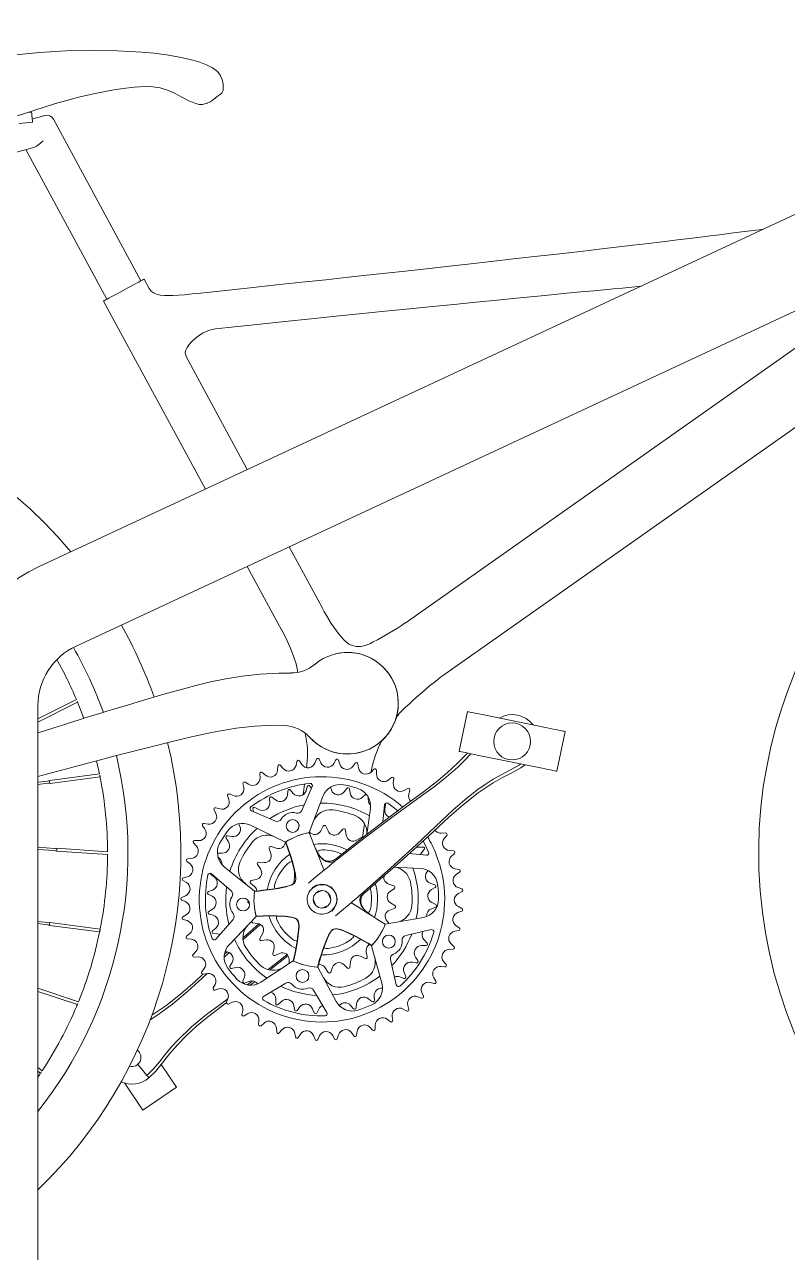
# Model space of a CAD drawing. Header units: inches. Extents: x -8 to 544, y 1 to 138.
# Drawn here: x 374.65 to 395.29, y 95.81 to 129.05 of the extents above; entities that cross this region are included whole.
import ezdxf

# ---------------------------------------------------------------- set-up
doc = ezdxf.new("R2010")
doc.units = ezdxf.units.IN
doc.layers.add('ZANO_R', color=7, linetype='Continuous', lineweight=0)

msp = doc.modelspace()

# ---------------------------------------------------------------- linework, layer by layer
at = {"layer": 'ZANO_R'}
for p, q in [((406.51073, 129.04988), (375.02948, 114.36994)), ((374.8408, 126.67936), (374.73672, 126.66951)), ((376.03231, 112.21936), (407.51356, 126.89931)), ((379.52684, 126.8998), (379.5602, 126.91047)), ((379.57143, 126.91396), (379.58737, 126.91891)), ((379.5913, 126.92565), (379.5844, 126.92346)), ((374.50573, 126.37152), (374.86672, 126.40572)), ((374.85848, 126.49269), (374.88121, 126.49896)), ((377.79928, 122.11311), (375.43157, 126.48996)), ((374.89798, 125.72597), (373.85539, 125.43857)), ((374.6836, 125.66687), (376.87618, 121.61375)), ((378.0251, 121.90573), (377.88719, 122.16067)), ((397.79559, 121.90968), (384.94901, 112.85105)), ((376.78827, 121.5662), (379.5427, 116.47448)), ((385.9562, 111.42095), (398.71561, 120.41811)), ((380.67706, 117.00344), (379.03033, 120.04752)), ((382.69812, 113.2674), (381.8081, 114.91265)), ((380.67373, 114.38369), (381.60085, 112.66986)), ((376.0525, 110.7825), (375.01328, 110.26102)), ((375.01328, 110.17155), (376.08478, 110.70923)), ((375.01328, 94.0045), (375.01328, 110.6198)), ((386.40941, 109.37842), (386.62963, 110.45562)), ((388.78404, 110.01517), (387.11927, 110.35552)), ((389.27367, 109.91507), (389.05345, 108.83787)), ((382.01895, 109.10498), (381.99455, 108.99801)), ((382.15036, 109.02472), (382.09173, 109.11745)), ((382.28851, 109.0123), (382.27855, 108.93584)), ((382.54519, 109.16292), (382.50614, 109.06039)), ((382.66414, 109.06515), (382.61899, 109.16514)), ((383.07436, 109.14706), (383.02143, 109.05097)), ((383.17855, 109.03369), (383.14776, 109.13899)), ((383.59619, 109.05771), (383.53039, 108.96992)), ((383.68358, 108.93094), (383.66774, 109.0395)), ((386.89905, 109.27831), (388.56381, 108.93797)), ((376.67808, 108.76722), (375.33077, 108.59142)), ((375.34111, 108.51213), (376.6952, 108.68881)), ((381.01603, 108.77361), (381.02205, 108.66406)), ((381.16446, 108.73268), (381.08254, 108.80566)), ((381.5059, 108.97436), (381.49663, 108.86504)), ((381.6472, 108.91317), (381.57623, 108.99684)), ((384.10049, 108.8966), (384.02312, 108.81882)), ((384.1694, 108.75891), (384.16882, 108.86862)), ((375.27087, 108.57353), (375.01328, 108.53992)), ((375.01328, 108.47944), (375.27863, 108.51406)), ((380.55885, 108.50664), (380.58007, 108.399)), ((380.71154, 108.48676), (380.62026, 108.54763)), ((382.15334, 107.77742), (382.4321, 108.4255)), ((382.22045, 108.48959), (382.18317, 108.20327)), ((382.29935, 108.4251), (382.26506, 108.31242)), ((382.40873, 108.37117), (382.37209, 108.43368)), ((382.94982, 108.33305), (382.92325, 108.40458)), ((383.36779, 108.37672), (383.29703, 108.28256)), ((383.46029, 108.24404), (383.43908, 108.3599)), ((384.57747, 108.66688), (384.49002, 108.60063)), ((384.62654, 108.52093), (384.64123, 108.62966)), ((385.01783, 108.37301), (384.92202, 108.31957)), ((380.14329, 108.17864), (380.17928, 108.075)), ((380.29725, 108.18021), (380.19839, 108.22778)), ((381.27879, 108.10513), (381.28511, 107.98752)), ((381.43494, 108.06296), (381.34422, 108.13807)), ((381.77507, 108.30976), (381.76087, 108.19283)), ((381.92152, 108.24111), (381.84522, 108.33084)), ((382.71987, 108.15743), (382.34799, 107.17709)), ((383.87949, 108.21447), (383.79346, 108.13403)), ((383.94755, 108.06775), (383.94705, 108.14364)), ((385.04612, 108.22166), (385.0758, 108.32728)), ((379.77742, 107.79599), (379.82748, 107.69837)), ((379.92966, 107.81897), (379.82514, 107.85233)), ((380.78765, 107.77023), (381.43573, 107.49147)), ((380.82559, 107.81743), (380.84198, 107.74686)), ((380.98668, 107.80301), (380.8843, 107.86123)), ((383.91169, 107.12973), (384.00727, 107.8299)), ((384.38817, 107.92785), (384.34556, 107.46632)), ((384.39679, 107.80952), (384.41648, 107.92564)), ((379.46836, 107.36615), (379.53152, 107.27645)), ((379.61592, 107.4101), (379.50778, 107.42858)), ((380.44548, 107.41725), (380.47539, 107.34705)), ((381.7073, 106.92179), (380.7631, 107.37771)), ((382.07699, 107.38779), (382.06368, 107.28564)), ((382.73116, 107.353), (382.66453, 107.22939)), ((382.86047, 107.2224), (382.80281, 107.35044)), ((383.79646, 107.04628), (383.84555, 107.42331)), ((380.10175, 107.03006), (380.16603, 106.93136)), ((380.25806, 107.07161), (380.14193, 107.0913)), ((383.26456, 107.27012), (383.16705, 107.16907)), ((383.35384, 107.10948), (383.33286, 107.24833)), ((383.75581, 107.04641), (383.63465, 106.97542)), ((386.03808, 107.16927), (385.92881, 107.15942)), ((386.00236, 107.0195), (386.07243, 107.10391)), ((375.4611, 106.75112), (375.01328, 106.78188)), ((375.01328, 106.72177), (375.45699, 106.69129)), ((376.89616, 106.66254), (375.52396, 106.75682)), ((379.22213, 106.89748), (379.29716, 106.81744)), ((379.36214, 106.96154), (379.25248, 106.96479)), ((381.27175, 106.7493), (381.31661, 106.61623)), ((381.45545, 106.75466), (381.32252, 106.79992)), ((385.43032, 106.78878), (385.31271, 106.78246)), ((385.38814, 106.63264), (385.46326, 106.72336)), ((386.2558, 106.6867), (386.14623, 106.69215)), ((375.51848, 106.67704), (376.89616, 106.58239)), ((379.04352, 106.39911), (379.12896, 106.33028)), ((379.17326, 106.48203), (379.06421, 106.46998)), ((379.88172, 106.5237), (379.93355, 106.46827)), ((379.99983, 106.62236), (379.88205, 106.62159)), ((381.12822, 106.36856), (380.988, 106.37627)), ((385.05781, 106.609), (385.51953, 106.56638)), ((386.19958, 106.54335), (386.28073, 106.6172)), ((379.69086, 106.0426), (379.78502, 105.97184)), ((380.24012, 105.59829), (379.7099, 106.06368)), ((380.05377, 106.25453), (380.87122, 105.5979)), ((380.95277, 106.31383), (381.03187, 106.1978)), ((385.35351, 106.20985), (384.64763, 106.24405)), ((385.5663, 106.14606), (385.56962, 106.14888)), ((386.40425, 106.17852), (386.2965, 106.19917)), ((386.32862, 106.0444), (386.41925, 106.10623)), ((378.93601, 105.88072), (379.0302, 105.82446)), ((379.05295, 105.98089), (378.94664, 105.95379)), ((380.76311, 105.80846), (380.87058, 105.71807)), ((380.91728, 105.90849), (380.78019, 105.87809)), ((384.64381, 105.74035), (384.50923, 105.78044)), ((385.75029, 105.76823), (385.6376, 105.80252)), ((385.65725, 105.63593), (385.75887, 105.69549)), ((386.48052, 105.65463), (386.37669, 105.69008)), ((379.00355, 105.46789), (378.90205, 105.42625)), ((379.61993, 105.51049), (379.72495, 105.45716)), ((379.73453, 105.62463), (379.62412, 105.58362)), ((382.52667, 105.20521), (382.45902, 105.37497)), ((382.5304, 105.54091), (382.70016, 105.60855)), ((382.8661, 105.53718), (382.93374, 105.36742)), ((384.54226, 105.58718), (384.65589, 105.66968)), ((386.38697, 105.53233), (386.48532, 105.58095)), ((378.90169, 105.35242), (379.00279, 105.30982)), ((379.73552, 105.10646), (379.6339, 105.0469)), ((380.71683, 105.27065), (380.73407, 105.26283)), ((382.86237, 105.20148), (382.69261, 105.13384)), ((384.53208, 105.08116), (384.66375, 105.12995)), ((384.67119, 105.20125), (384.55242, 105.27617)), ((385.65824, 105.11776), (385.76865, 105.15877)), ((385.77284, 105.23189), (385.66782, 105.28523)), ((386.37348, 105.01714), (386.47764, 105.05159)), ((386.48314, 105.12522), (386.38526, 105.17477)), ((375.27697, 104.74209), (375.01328, 104.77604)), ((375.01328, 104.71557), (375.26931, 104.68261)), ((376.69737, 104.56928), (375.33958, 104.74411)), ((379.02603, 104.95301), (378.93131, 104.89765)), ((378.94124, 104.82448), (379.04728, 104.79636)), ((379.64248, 104.97416), (379.75516, 104.93987)), ((379.82493, 104.29722), (380.29032, 104.82745)), ((380.91604, 104.90968), (380.19066, 104.15258)), ((380.81736, 104.7403), (380.95615, 104.71891)), ((383.90078, 105.01842), (384.03508, 104.93361)), ((384.40799, 104.6981), (385.43984, 104.88425)), ((384.51377, 104.71719), (384.45795, 104.77894)), ((375.32937, 104.6648), (376.68172, 104.49068)), ((379.11995, 104.44626), (379.03386, 104.37826)), ((379.82647, 104.59633), (379.73674, 104.52003)), ((379.75782, 104.44989), (379.87475, 104.43569)), ((381.08938, 104.4377), (381.01803, 104.31675)), ((385.6507, 104.55226), (384.96254, 104.39685)), ((386.28842, 104.50883), (386.39636, 104.52845)), ((386.41205, 104.6006), (386.32202, 104.66329)), ((379.05387, 104.30719), (379.1628, 104.2941)), ((381.05726, 104.25674), (381.19667, 104.27359)), ((381.40082, 104.03875), (381.36475, 103.90304)), ((384.31509, 103.10327), (384.03972, 104.11498)), ((385.39294, 104.12003), (385.51072, 104.1208)), ((385.53966, 104.18809), (385.45922, 104.27412)), ((386.26865, 104.09098), (386.18822, 104.16559)), ((379.28348, 103.95752), (379.20769, 103.8782)), ((379.2374, 103.8106), (379.34709, 103.8128)), ((380.07571, 103.95969), (380.08006, 103.95993)), ((381.03967, 103.13089), (381.91677, 103.70541)), ((381.41872, 103.85584), (381.54841, 103.90967)), ((381.80836, 103.73862), (381.80974, 103.63531)), ((383.73737, 103.83164), (383.86291, 103.76871)), ((383.9201, 103.81194), (383.89378, 103.94988)), ((384.55006, 103.74372), (384.70547, 103.05555)), ((385.29102, 103.71233), (385.22674, 103.81103)), ((386.13344, 104.01731), (386.24306, 104.02172)), ((379.51344, 103.49629), (379.44943, 103.40719)), ((379.48825, 103.34439), (379.59657, 103.36184)), ((380.26456, 103.66149), (380.20634, 103.55911)), ((380.25014, 103.5004), (380.36487, 103.52705)), ((382.58515, 103.53537), (383.08104, 102.61154)), ((382.7859, 103.51489), (382.86046, 103.39589)), ((382.93178, 103.40312), (382.98096, 103.53465)), ((383.2834, 103.60787), (383.3873, 103.51341)), ((383.45404, 103.53961), (383.46591, 103.67953)), ((384.96354, 103.28698), (384.91738, 103.39534)), ((385.13471, 103.67078), (385.25083, 103.65109)), ((385.91157, 103.55214), (386.02074, 103.54125)), ((386.05571, 103.60627), (385.98645, 103.69135)), ((379.80536, 103.07156), (379.75436, 102.97442)), ((380.59839, 103.26519), (380.55884, 103.15425)), ((380.61217, 103.10404), (380.72053, 103.1502)), ((381.72138, 103.10533), (381.11492, 102.74486)), ((384.80239, 103.27321), (384.91333, 103.23365)), ((385.62711, 103.12237), (385.7337, 103.0964)), ((385.77739, 103.15592), (385.72064, 103.24981)), ((376.11088, 102.59967), (375.01328, 102.96379)), ((375.01328, 102.87954), (376.0819, 102.52504)), ((379.80155, 102.91763), (379.90638, 102.94998)), ((382.83047, 102.30841), (382.47001, 102.91487)), ((384.11397, 102.63726), (384.10765, 102.75487)), ((385.28562, 102.73638), (385.38756, 102.69582)), ((385.4391, 102.74869), (385.39597, 102.84957)), ((380.15354, 102.69159), (380.11656, 102.58829)), ((380.17119, 102.53863), (380.27051, 102.58525)), ((381.44522, 102.67464), (381.44599, 102.55686)), ((381.51328, 102.52792), (381.59931, 102.60836)), ((381.93248, 102.49834), (381.95369, 102.38249)), ((382.02498, 102.36567), (382.09574, 102.45983)), ((382.44295, 102.40934), (382.48396, 102.29893)), ((382.55708, 102.29474), (382.61042, 102.39976)), ((383.47124, 102.50128), (383.54755, 102.41155)), ((383.61769, 102.43263), (383.63189, 102.54956)), ((383.95783, 102.67943), (384.04855, 102.60432)), ((384.89372, 102.40167), (384.98902, 102.34732)), ((385.04742, 102.3925), (385.01875, 102.4984)), ((380.55121, 102.36377), (380.52897, 102.25634)), ((380.58998, 102.21476), (380.68184, 102.27475)), ((380.99064, 102.09449), (380.98357, 101.985)), ((384.45906, 102.12476), (384.54587, 102.05767)), ((384.60999, 102.09428), (384.59633, 102.20314)), ((381.04978, 101.95232), (381.13239, 102.02451)), ((381.46327, 101.88898), (381.47151, 101.77958)), ((381.54162, 101.75643), (381.61338, 101.83942)), ((381.9599, 101.75126), (381.98328, 101.64406)), ((382.05593, 101.63089), (382.11545, 101.72306)), ((383.11171, 101.59925), (383.14351, 101.70426)), ((383.49594, 101.76466), (383.56089, 101.67625)), ((383.63262, 101.69377), (383.6495, 101.80217)), ((383.99009, 101.91104), (384.06672, 101.83252)), ((384.13531, 101.85985), (384.13694, 101.96955)), ((382.47087, 101.68399), (382.50894, 101.58109)), ((382.58271, 101.57816), (382.62882, 101.67771)), ((382.98623, 101.68848), (383.03824, 101.59189)), ((375.12822, 100.7323), (375.01328, 100.82071)), ((375.01328, 100.71983), (375.08489, 100.66474)), ((378.34602, 100.90047), (378.76158, 100.28444)), ((375.06645, 100.63974), (375.01328, 100.56171)), ((377.85009, 99.66958), (377.35523, 100.40316)), ((378.76158, 100.28444), (377.85009, 99.66958))]:
    msp.add_line(p, q, dxfattribs=at)
at = {"layer": 'ZANO_R', "flags": 128}
for points in [[(373.12481, 128.11217), (373.76467, 128.15938), (374.41068, 128.2273), (375.05808, 128.29143), (375.76534, 128.33675), (376.46476, 128.35365), (377.15226, 128.34274), (377.8238, 128.30458), (378.15515, 128.27361), (378.49104, 128.22946), (378.8386, 128.16721), (379.20483, 128.0819), (379.39246, 128.02765), (379.57219, 127.96126), (379.73394, 127.87881), (379.86761, 127.77644), (379.94673, 127.6789), (379.99722, 127.56466), (380.02028, 127.43489), (380.02455, 127.29451)], [(379.52651, 126.90171), (379.46376, 126.88688), (379.37789, 126.88973), (379.28673, 126.91093), (379.19321, 126.94526), (379.09839, 126.98817), (378.90487, 127.08686), (378.70908, 127.18845), (378.51571, 127.27615), (378.32196, 127.33653), (378.11759, 127.36668), (377.90441, 127.37345), (377.61404, 127.35652), (377.3165, 127.32103), (377.01627, 127.27467), (376.56468, 127.18832), (376.11275, 127.08373), (375.66363, 126.96271), (375.51684, 126.9193)], [(379.58848, 126.91929), (379.67031, 126.95534), (379.73048, 126.9945), (379.775, 127.02909), (379.81074, 127.05785), (379.86346, 127.10001), (379.89864, 127.12716), (379.92805, 127.14914), (379.95217, 127.16685), (379.96357, 127.17552), (379.98446, 127.19492), (380.01002, 127.23272), (380.02005, 127.26059), (380.02453, 127.2945)], [(379.98329, 127.19431), (379.97721, 127.18735), (379.97206, 127.1834)], [(375.55438, 126.93152), (375.23244, 126.82809), (374.87523, 126.71251), (374.51751, 126.60144), (374.17184, 126.50377), (373.91488, 126.44045), (373.66939, 126.38473), (373.42948, 126.33153), (373.18879, 126.28169), (373.07302, 126.26062)], [(374.8408, 126.67936), (374.8415, 126.67195), (374.84353, 126.65051), (374.84667, 126.61738), (374.85058, 126.57613), (374.85483, 126.53124), (374.85897, 126.48758), (374.86254, 126.44987), (374.86516, 126.42221), (374.86655, 126.40759), (374.86672, 126.40572)], [(379.52684, 126.8998), (379.5602, 126.91047), (379.58597, 126.91848)], [(374.88121, 126.49896), (374.94027, 126.51524), (374.99732, 126.53096), (375.05041, 126.5456), (375.09774, 126.55865), (375.1377, 126.56966), (375.16892, 126.57827), (375.19035, 126.58418), (375.20124, 126.58718), (375.20262, 126.58756)], [(375.15398, 125.90022), (375.15327, 125.89962), (375.0953, 125.85031), (375.03658, 125.80332), (374.97734, 125.76248), (374.89798, 125.72597)], [(394.63525, 123.51226), (394.52311, 123.49776), (394.1252, 123.44692), (393.76443, 123.40132), (393.44607, 123.36145), (393.20173, 123.33107), (392.99524, 123.30555), (392.78528, 123.27972), (392.55746, 123.25184), (392.31075, 123.22182), (392.04402, 123.18954), (391.75601, 123.15489), (391.44534, 123.11773), (391.10421, 123.07719), (390.7363, 123.03375), (390.33973, 122.98723), (389.91244, 122.93745), (389.45218, 122.88418), (388.96568, 122.82827), (388.44254, 122.76854), (387.88004, 122.70475), (387.27527, 122.63663), (386.72665, 122.57521), (386.14328, 122.51028), (385.52298, 122.44161), (384.86342, 122.369), (384.16215, 122.29221), (383.41655, 122.21101), (382.79783, 122.14394), (382.14863, 122.07385), (381.46748, 122.00061), (380.75282, 121.92406), (380.00307, 121.84407), (379.41736, 121.78181)], [(377.88719, 122.16067), (377.88105, 122.15735), (377.86278, 122.14746), (377.83278, 122.13123), (377.79172, 122.10902), (377.74051, 122.08132), (377.68031, 122.04876), (377.61246, 122.01205), (377.53847, 121.97203), (377.46, 121.92957), (377.37879, 121.88565), (377.29667, 121.84122), (377.21546, 121.79729), (377.13699, 121.75484), (377.063, 121.71481), (376.99515, 121.67811), (376.93495, 121.64554), (376.88374, 121.61784), (376.84268, 121.59563), (376.81268, 121.5794), (376.79441, 121.56951), (376.78827, 121.5662)], [(379.41726, 121.78176), (379.18866, 121.75751), (378.98152, 121.7369), (378.80348, 121.72253), (378.66282, 121.7152), (378.55588, 121.71332), (378.43302, 121.7172), (378.3214, 121.72947), (378.2482, 121.74459), (378.15901, 121.77564), (378.07869, 121.82937), (378.02445, 121.90698)], [(379.99108, 120.83539), (380.1567, 120.85269), (380.94722, 120.93496), (381.69532, 121.01249), (382.40318, 121.08553), (383.07291, 121.15434), (383.7065, 121.21914), (384.40938, 121.29067), (385.06758, 121.35729), (385.68383, 121.41932), (386.26067, 121.47705), (386.87136, 121.53779), (387.43752, 121.59374), (387.96214, 121.64524), (388.44801, 121.69261), (388.89769, 121.73617), (389.31354, 121.77618), (389.69771, 121.8129), (390.05219, 121.84657), (390.32715, 121.87252), (390.58359, 121.89661), (390.82292, 121.91897), (391.0802, 121.94288), (391.31652, 121.96471)], [(379.03068, 120.0466), (379.00019, 120.12629), (378.99918, 120.17001), (379.00823, 120.21594), (379.04921, 120.30786), (379.10501, 120.38934), (379.18033, 120.47467), (379.26197, 120.55039), (379.34618, 120.616), (379.46722, 120.69262), (379.56394, 120.74032), (379.5901, 120.75121), (379.63002, 120.7662), (379.68984, 120.78521), (379.81751, 120.81371), (379.99117, 120.83542)], [(381.59979, 112.67183), (381.72468, 112.43455), (381.83721, 112.1925), (381.92931, 111.95596), (381.99571, 111.74307), (382.03724, 111.56541), (382.0443, 111.52038)], [(384.08464, 112.33972), (383.99126, 112.29223), (383.86589, 112.24544), (383.74832, 112.22031), (383.6245, 112.21759), (383.49284, 112.24929), (383.42571, 112.28308), (383.35854, 112.33097), (383.29141, 112.39308), (383.23931, 112.45076)], [(381.85696, 111.49638), (381.53301, 111.49657), (381.02023, 111.47071), (380.53814, 111.41696), (380.09365, 111.343), (379.67669, 111.25566), (379.28617, 111.16106), (378.92115, 111.06409), (378.48384, 110.94073), (378.0866, 110.82531), (377.72797, 110.71942), (377.40674, 110.62332), (377.12203, 110.53723), (376.8732, 110.46135), (376.65982, 110.39583), (376.46257, 110.33494), (376.28953, 110.28128), (376.10139, 110.2227), (375.897, 110.15882), (375.6763, 110.08957), (375.4393, 110.01491), (375.18598, 109.93479), (375.01328, 109.87988)], [(384.71206, 110.30509), (384.71206, 110.30491), (384.71518, 110.3079), (384.72139, 110.31665), (384.73018, 110.32882), (384.75472, 110.36), (384.78855, 110.39925), (384.8313, 110.4454), (384.88576, 110.50096), (384.95587, 110.56932), (385.05085, 110.65852), (385.17257, 110.76918), (385.31869, 110.8984), (385.48076, 111.0382), (385.6095, 111.14684), (385.72888, 111.24542), (385.82908, 111.32581), (385.90419, 111.38344), (385.959, 111.42292)], [(376.10069, 110.66653), (376.19259, 110.43401), (376.25359, 110.27024)], [(386.62963, 110.45562), (386.63707, 110.4541), (386.65916, 110.44958), (386.69523, 110.44221), (386.74419, 110.4322), (386.80454, 110.41986), (386.87445, 110.40557), (386.9518, 110.38975), (387.03425, 110.3729), (387.11927, 110.35552)], [(375.01328, 108.69308), (375.55186, 108.8404), (375.89278, 108.93256), (376.26472, 109.03247), (376.669, 109.14028), (377.10549, 109.25544), (377.57392, 109.37719), (378.07393, 109.5045), (378.60505, 109.63612), (379.1666, 109.76975), (379.75748, 109.89671), (380.37608, 110.00271), (380.88032, 110.05951), (381.39941, 110.08204), (381.65888, 110.0756)], [(388.78404, 110.01517), (388.86906, 109.99779), (388.9515, 109.98093), (389.02885, 109.96512), (389.09877, 109.95083), (389.15912, 109.93849), (389.20807, 109.92848), (389.24414, 109.9211), (389.26623, 109.91659), (389.27367, 109.91507)], [(384.02961, 108.82535), (384.04665, 108.92729), (384.09162, 109.10255), (384.1469, 109.27578), (384.19799, 109.41369), (384.23735, 109.50706), (384.2551, 109.54525), (384.27005, 109.57541), (384.28539, 109.60464), (384.29969, 109.63088), (384.31046, 109.65105), (384.3143, 109.66133), (384.31334, 109.66088)], [(386.89905, 109.27831), (386.81402, 109.2957), (386.73158, 109.31255), (386.65423, 109.32837), (386.58431, 109.34266), (386.52396, 109.355), (386.47501, 109.36501), (386.43894, 109.37238), (386.41685, 109.3769), (386.40941, 109.37842)], [(376.59918, 109.12148), (376.62775, 108.99959), (376.67808, 108.76722)], [(386.63288, 109.33273), (386.60833, 109.30415), (386.36521, 109.05513), (386.09227, 108.80589), (385.79068, 108.55536), (385.40495, 108.25791), (384.98709, 107.94844), (384.54352, 107.61847), (384.07966, 107.26193), (383.59662, 106.88176), (383.09686, 106.48447)], [(386.72334, 109.31424), (386.55863, 109.13815), (386.36822, 108.95326), (386.05412, 108.67843), (385.7273, 108.41913), (385.3924, 108.17027), (384.6224, 107.61548), (383.86512, 107.04372), (383.11936, 106.45739)], [(388.07913, 109.03706), (388.03076, 109.00296), (387.79811, 108.87416), (387.56139, 108.75222), (387.33029, 108.62127), (387.1067, 108.47861), (386.89007, 108.32526), (386.5624, 108.06678), (386.24765, 107.79295), (385.94169, 107.50926), (385.25532, 106.85383), (384.55459, 106.21401), (383.84165, 105.58818)], [(383.86416, 105.56111), (384.34306, 105.97695), (384.81379, 106.38976), (385.26903, 106.79876), (385.70512, 107.20349), (386.12846, 107.59537), (386.52106, 107.93917), (386.91951, 108.25291), (387.32998, 108.52848), (387.57882, 108.67024), (387.83117, 108.7989), (388.07679, 108.93194), (388.19369, 109.01364)], [(376.68658, 108.73112), (376.68934, 108.71897), (376.69269, 108.7026), (376.69559, 108.68664), (376.6978, 108.67289), (376.69925, 108.66291), (376.69992, 108.65787), (376.69989, 108.65808)], [(389.05345, 108.83787), (389.04601, 108.83939), (389.02392, 108.8439), (388.98785, 108.85128), (388.9389, 108.86129), (388.87854, 108.87362), (388.80863, 108.88792), (388.73128, 108.90373), (388.64884, 108.92059), (388.56381, 108.93797)], [(383.89188, 108.22236), (383.88896, 108.22105), (383.87949, 108.21447)], [(384.74483, 107.7701), (384.65676, 107.84259), (384.48183, 107.97178)], [(382.34799, 107.17709), (382.41157, 107.01752), (382.47516, 106.85795), (382.51125, 106.76738)], [(375.4568, 106.68985), (375.49197, 106.68573), (375.51787, 106.67593)], [(375.52384, 106.75689), (375.47835, 106.75068), (375.46128, 106.7526)], [(375.52396, 106.75682), (375.52462, 106.75372), (375.52475, 106.74502), (375.52435, 106.73205), (375.52347, 106.71677), (375.52225, 106.70152), (375.52088, 106.68862), (375.51955, 106.68002), (375.51848, 106.67704), (375.51843, 106.67706)], [(381.71589, 106.92724), (381.71589, 106.92724), (381.78362, 106.74895), (381.84457, 106.5707), (381.89636, 106.3985), (381.95488, 106.16918), (381.98207, 106.04933), (381.99192, 105.92308), (381.98132, 105.86472), (381.97212, 105.84296), (381.94124, 105.80265), (381.88726, 105.76585), (381.80415, 105.73337), (381.71995, 105.71194), (381.51737, 105.66885), (381.31301, 105.63406), (381.09866, 105.60715), (380.98559, 105.59656), (380.86999, 105.5878)], [(380.87122, 105.5979), (380.87122, 105.5979), (380.98596, 105.60626), (381.10053, 105.61667), (381.26194, 105.6356), (381.41627, 105.65886), (381.72236, 105.72006), (381.80424, 105.74113), (381.88663, 105.77283), (381.93804, 105.80786), (381.96673, 105.84529), (381.9753, 105.86556), (381.98535, 105.92098), (381.98359, 105.98323), (381.97457, 106.04346), (381.94858, 106.1632), (381.88978, 106.39187), (381.83781, 106.56328), (381.7756, 106.74345), (381.7073, 106.92179), (381.7073, 106.92179)], [(381.72727, 106.93435), (381.71879, 106.92906), (381.71673, 106.92776)], [(382.51125, 106.76738), (382.57257, 106.61354), (382.62595, 106.47952), (382.68371, 106.33457), (382.74374, 106.18392)], [(383.11936, 106.45739), (383.04429, 106.40778), (382.96549, 106.38059), (382.88469, 106.37724), (382.80362, 106.39912), (382.724, 106.44766), (382.64758, 106.52428), (382.57609, 106.63038), (382.51125, 106.76737)], [(385.31271, 106.78246), (385.25952, 106.78674), (385.25902, 106.78685)], [(385.57987, 106.65042), (385.48488, 106.84603), (385.42955, 106.94622)], [(376.89571, 106.66988), (376.8957, 106.67002), (376.89603, 106.66477), (376.89615, 106.66254)], [(379.88205, 106.62159), (379.87065, 106.61985), (379.86763, 106.6188)], [(383.09686, 106.48447), (383.04424, 106.44752), (382.995, 106.42394), (382.91204, 106.40548), (382.85391, 106.40781), (382.80888, 106.41851), (382.74979, 106.44524), (382.67766, 106.50025), (382.63777, 106.54332), (382.60035, 106.59438)], [(383.09808, 106.483), (383.09719, 106.48407), (383.10407, 106.47579), (383.11936, 106.45739)], [(385.35731, 106.58135), (385.35991, 106.58737), (385.38814, 106.63264)], [(382.75156, 106.16431), (382.5423, 105.99042), (382.32906, 105.81322)], [(382.43333, 105.68775), (382.43333, 105.68775), (382.5521, 105.75666), (382.68662, 105.78246), (382.82144, 105.76243), (382.94369, 105.69811), (383.01148, 105.63304), (383.01149, 105.63304)], [(380.86991, 105.5871), (380.86943, 105.58302), (380.86846, 105.57447)], [(383.01149, 105.63304), (383.01149, 105.63304), (383.08027, 105.51558), (383.10717, 105.38337), (383.08846, 105.24632), (383.02541, 105.12392), (382.95944, 105.05464), (382.95944, 105.05464)], [(383.84165, 105.58818), (383.77914, 105.52347), (383.73799, 105.45098), (383.7199, 105.37216), (383.72657, 105.28845), (383.75972, 105.20129), (383.82105, 105.11214), (383.91227, 105.02243), (384.03508, 104.93361)], [(383.88516, 105.0496), (383.86219, 105.0718), (383.8285, 105.11068), (383.78456, 105.17691), (383.76191, 105.22751), (383.74795, 105.28099), (383.7461, 105.35904), (383.75605, 105.40586), (383.77711, 105.45645), (383.81223, 105.50903), (383.86415, 105.56111)], [(383.86293, 105.56258), (383.86382, 105.56151), (383.85694, 105.56979), (383.84165, 105.58818)], [(383.0637, 104.92917), (383.27694, 105.10636), (383.48619, 105.28025)], [(383.50359, 105.26926), (383.63835, 105.18416), (383.76646, 105.10326), (383.90078, 105.01842)], [(375.33911, 104.74511), (375.30527, 104.74052), (375.27709, 104.74343)], [(380.98466, 104.7084), (380.57898, 104.35263), (380.56343, 104.33866)], [(381.02505, 104.6935), (380.84202, 104.5318), (380.567, 104.28401)], [(380.91026, 104.93255), (380.91267, 104.92285), (380.91327, 104.92049)], [(380.91351, 104.91954), (381.104, 104.92885), (381.29236, 104.93174), (381.47214, 104.92778), (381.70832, 104.91257), (381.83071, 104.9014), (381.95382, 104.87175), (382.00604, 104.84364), (382.0239, 104.82816), (382.0527, 104.78634), (382.07101, 104.72362), (382.07622, 104.63455), (382.07058, 104.54784), (382.03519, 104.24077), (382.00991, 104.08541), (381.97826, 103.92459), (381.95339, 103.81378), (381.92599, 103.70113), (381.92599, 103.70113)], [(381.91677, 103.70541), (381.91677, 103.70542), (381.94428, 103.81713), (381.96978, 103.9293), (382.00165, 104.08866), (382.02722, 104.24263), (382.06361, 104.55264), (382.06887, 104.63703), (382.06418, 104.72518), (382.04675, 104.7849), (382.02002, 104.82375), (382.00339, 104.83817), (381.95378, 104.86486), (381.89404, 104.88242), (381.83397, 104.89245), (381.71206, 104.90474), (381.47641, 104.91948), (381.29733, 104.92302), (381.10676, 104.91953), (380.91604, 104.90968), (380.91604, 104.90968)], [(384.03508, 104.93361), (384.17092, 104.84782), (384.31715, 104.75547), (384.40799, 104.6981)], [(375.26916, 104.68124), (375.28927, 104.67898), (375.32885, 104.66444)], [(376.69992, 104.58329), (376.69996, 104.58364), (376.69941, 104.57952), (376.6981, 104.57033), (376.69602, 104.55709), (376.69321, 104.54134), (376.68991, 104.52491), (376.6865, 104.50964), (376.68347, 104.49719), (376.68133, 104.48894), (376.68049, 104.48579), (376.68053, 104.48596)], [(379.87475, 104.43569), (379.92638, 104.42224), (379.9324, 104.41966)], [(382.575, 103.53601), (382.575, 103.53601), (382.625, 103.72005), (382.68046, 103.90009), (382.73979, 104.06985), (382.82723, 104.28976), (382.87568, 104.40271), (382.94192, 104.51064), (382.98479, 104.55162), (383.00503, 104.56381), (383.05371, 104.57828), (383.11901, 104.57632), (383.20533, 104.55375), (383.28605, 104.52159), (383.47527, 104.43738), (383.66105, 104.34541), (383.85028, 104.24119), (383.94798, 104.18329), (384.04665, 104.12243)], [(384.03972, 104.11498), (384.03972, 104.11498), (383.94198, 104.17566), (383.84317, 104.23458), (383.70146, 104.31414), (383.56293, 104.38603), (383.27933, 104.51644), (383.2007, 104.54752), (383.11541, 104.5703), (383.05323, 104.57218), (383.00802, 104.55876), (382.98917, 104.5474), (382.94846, 104.50847), (382.9133, 104.45708), (382.8852, 104.40304), (382.83583, 104.2909), (382.749, 104.07134), (382.69029, 103.90212), (382.63472, 103.7198), (382.58515, 103.53537), (382.58515, 103.53537)], [(384.04713, 104.12295), (384.04992, 104.12597), (384.05572, 104.13231)], [(380.18483, 103.93241), (380.1401, 103.89104), (380.05719, 103.81206)], [(380.13315, 103.95208), (380.12374, 103.94363), (380.0625, 103.8868)], [(381.74956, 103.87198), (381.53172, 103.70185), (381.23794, 103.4768)], [(381.29074, 103.46326), (381.31311, 103.48046), (381.77503, 103.84401)], [(381.92664, 103.70083), (381.93037, 103.69911), (381.93819, 103.69555)], [(382.56161, 103.53695), (382.57158, 103.53624), (382.57402, 103.53608)], [(382.60338, 103.60521), (382.61046, 103.60626), (382.63353, 103.60792)], [(379.58337, 103.35971), (379.45276, 103.2347), (379.0619, 102.87487), (378.65593, 102.53423), (378.22603, 102.22392), (378.04513, 102.11163)], [(379.4777, 103.34456), (379.2643, 103.14702), (378.87171, 102.80322), (378.47326, 102.48948), (378.09495, 102.2355)], [(380.81785, 103.1623), (380.77326, 103.12911), (380.67686, 103.05951)], [(380.75777, 103.05587), (380.84925, 103.12392), (380.88039, 103.14785)], [(376.09285, 102.55256), (376.09242, 102.55139), (376.0867, 102.53666), (376.08029, 102.52116), (376.07392, 102.50665), (376.06837, 102.49467), (376.06444, 102.48651), (376.06274, 102.48305), (376.06289, 102.48335)], [(380.14903, 102.67899), (380.00226, 102.57338), (379.57692, 102.25509), (379.16777, 101.91847), (378.78389, 101.55249), (378.61487, 101.3671), (378.45489, 101.17312), (378.30071, 100.97414), (378.1398, 100.78103), (377.95847, 100.60557)], [(378.01342, 100.53945), (378.20355, 100.72525), (378.3838, 100.94693), (378.57124, 101.19004), (378.78444, 101.43824), (379.02755, 101.68726), (379.30049, 101.9365), (379.60209, 102.18703), (379.98781, 102.48448), (380.11519, 102.57882)], [(377.95847, 100.60557), (377.82009, 100.7721), (377.71093, 100.90346)], [(377.95847, 100.60557), (377.97166, 100.5897), (377.98301, 100.57604), (378.00025, 100.5553), (378.01033, 100.54316), (378.01326, 100.53965)]]:
    msp.add_lwpolyline(points, dxfattribs=at)
at = {"layer": 'ZANO_R'}
for centre, radius in [((387.84154, 109.64674), 0.49976), ((381.90457, 107.3583), 0.17492), ((380.56185, 105.23219), 0.17492), ((382.69638, 105.37119), 0.23739), ((384.50496, 104.22901), 0.17492), ((382.16898, 103.29818), 0.17492)]:
    msp.add_circle(centre, radius, dxfattribs=at)
for centre, radius, start, end in [((375.25574, 126.39484), 0.19991, 28.509289, 105.41172), ((366.20415, 106.62061), 12.67514, 40.060676, 264.472875), ((407.18486, 106.62061), 12.67514, 104.775314, 264.472875), ((376.7782, 110.6198), 4.13782, 115, 180), ((386.48271, 115.18422), 4.2423, 206.878034, 220.134607), ((366.20415, 106.62061), 12.67514, 19.469579, 29.165227), ((379.17427, 121.61003), 10.49123, 297.908701, 303.409847), ((376.7782, 110.6198), 1.76492, 115, 180), ((366.20415, 106.62061), 11.24471, 19.821861, 29.689813), ((383.38761, 110.67989), 1.37435, 222.355462, 129.987969), ((383.38761, 110.67989), 1.37435, 0, 103.525523), ((366.20415, 106.62061), 10.69164, 22.908804, 29.349692), ((381.86222, 112.49856), 0.99933, 269.717874, 309.987405), ((382.004, 112.31236), 0.76474, 305.779832, 310.10631), ((375.39795, 110.42839), 0.74203, 18.718417, 24.514205), ((383.38761, 110.67989), 1.37435, 222.355462, 0), ((387.84265, 109.6541), 0.71765, 37.530005, 119.36118), ((381.63352, 109.08067), 0.99932, 42.356335, 88.541066), ((379.70786, 109.30855), 2.59758, 353.405519, 12.740684), ((366.20415, 106.62061), 12.67514, 314.026672, 13.665272), ((366.20415, 106.62061), 11.24471, 321.573195, 13.589659), ((382.05793, 109.09608), 0.03998, 32.30291, 167.14922), ((382.31932, 109.13155), 0.19991, 212.30291, 339.14922), ((382.58255, 109.14869), 0.03998, 24.30291, 159.14922), ((382.84633, 109.14743), 0.19991, 204.30291, 331.14922), ((383.10938, 109.12777), 0.03998, 16.30291, 151.14922), ((383.37042, 109.08981), 0.19991, 196.30291, 323.14922), ((383.62818, 109.03373), 0.03998, 8.30291, 143.14922), ((382.69638, 105.37119), 3.31942, 48.85102, 21.726065), ((381.05595, 108.77581), 0.03998, 48.30291, 183.14922), ((381.29744, 108.88194), 0.19991, 228.30291, 355.14922), ((381.54574, 108.97098), 0.03998, 40.30291, 175.14922), ((381.79965, 109.04247), 0.19991, 220.30291, 347.14922), ((383.88139, 108.95981), 0.19991, 188.30291, 315.14922), ((384.12884, 108.86841), 0.03998, 0.30291, 135.14922), ((384.3693, 108.75996), 0.19991, 180.30291, 307.14922), ((375.27103, 108.68853), 0.11369, 269.87514, 301.41128), ((375.30797, 108.39933), 0.1173, 73.921621, 104.367923), ((375.42187, 108.56299), 0.09544, 162.667123, 212.201308), ((366.20415, 106.62061), 10.69164, 0.263916, 10.985974), ((380.38394, 108.36034), 0.19991, 244.30291, 11.14922), ((380.59808, 108.51437), 0.03998, 56.30291, 191.14922), ((380.82245, 108.65308), 0.19991, 236.30291, 3.14922), ((382.69638, 105.37119), 3.1545, 95.923859, 127.528272), ((382.3376, 108.41346), 0.03998, 30.376789, 163.075342), ((382.37701, 108.4492), 0.05997, 336.726065, 95.923859), ((383.18715, 107.98018), 0.49976, 79.346829, 159.226065), ((382.69638, 105.37119), 3.1545, 72.105302, 79.346829), ((383.39975, 108.3527), 0.03998, 10.376789, 143.075342), ((383.5121, 107.8975), 0.49976, 352.226065, 72.105302), ((384.60161, 108.63501), 0.03998, 352.30291, 127.14922), ((384.82465, 108.49416), 0.19991, 172.30291, 299.14922), ((385.03731, 108.33809), 0.03998, 344.30291, 119.14922), ((379.99043, 108.00942), 0.19991, 252.30291, 19.14922), ((380.18106, 108.19175), 0.03998, 64.30291, 199.14922), ((381.31872, 108.10728), 0.03998, 50.376789, 183.075342), ((381.56243, 108.21693), 0.19991, 230.376789, 353.075342), ((381.81476, 108.30494), 0.03998, 40.376789, 173.075342), ((382.07381, 108.37061), 0.19991, 220.376789, 343.075342), ((383.13722, 108.40266), 0.19991, 200.376789, 323.075342), ((383.65693, 108.28005), 0.19991, 190.376789, 313.075342), ((384.14745, 108.06906), 0.19991, 180.376789, 227.042798), ((385.23857, 108.16757), 0.19991, 164.30291, 224.208016), ((379.6496, 107.60715), 0.19991, 260.30291, 27.14922), ((379.81299, 107.81424), 0.03998, 72.30291, 207.14922), ((380.81134, 107.82532), 0.05997, 127.528272, 246.726065), ((380.86453, 107.82648), 0.03998, 60.376789, 193.075342), ((381.0855, 107.97679), 0.19991, 240.376789, 3.075342), ((382.69638, 105.37119), 2.60356, 100.559689, 122.892441), ((381.90457, 107.3583), 0.36233, 74.038926, 149.413204), ((382.03856, 107.82678), 0.12494, 254.038926, 336.726065), ((382.92769, 107.29622), 0.49976, 83.148202, 159.226065), ((382.69638, 105.37119), 2.60356, 60.44065, 91.011481), ((382.69638, 105.37119), 2.43864, 68.303929, 83.148202), ((384.44789, 107.92234), 0.05997, 55.528272, 174.726065), ((384.59389, 107.7761), 0.19991, 170.376789, 245.793117), ((384.37707, 107.93233), 0.03998, 350.376789, 48.94715), ((379.50105, 107.38917), 0.03998, 80.30291, 215.14922), ((380.54579, 106.92766), 0.49976, 64.226065, 144.105302), ((381.4851, 107.60624), 0.12494, 246.726065, 329.413204), ((382.76636, 107.33402), 0.03998, 24.244172, 151.672512), ((383.41315, 107.17272), 0.49976, 354.699662, 68.303929), ((379.36806, 107.16136), 0.19991, 268.30291, 35.14922), ((382.69638, 105.37119), 3.1545, 144.105302, 151.346829), ((380.13525, 107.05188), 0.03998, 80.376789, 213.075342), ((382.69638, 105.37119), 2.60356, 132.44065, 163.011481), ((380.29148, 107.2687), 0.19991, 260.376789, 23.075342), ((381.20453, 106.60958), 0.49976, 64.226065, 140.303929), ((382.69638, 105.37119), 1.83919, 100.919492, 122.215802), ((382.69638, 105.37119), 1.83919, 101.654331, 121.7978), ((382.69835, 105.3613), 1.84928, 100.921337, 101.652158), ((382.50831, 107.32624), 0.19991, 219.896346, 272.939302), ((382.48856, 107.32424), 0.19991, 278.629555, 331.672512), ((383.04275, 107.30449), 0.19991, 204.244172, 257.287128), ((383.0232, 107.30789), 0.19991, 262.977382, 316.020338), ((383.29333, 107.24236), 0.03998, 8.591998, 136.020338), ((383.5515, 107.13935), 0.19991, 188.591998, 241.634954), ((383.77602, 107.01192), 0.03998, 50.986887, 120.368164), ((382.69638, 105.37119), 3.31942, 21.726065, 30.609818), ((385.91087, 107.35852), 0.19991, 215.205871, 275.14922), ((386.15617, 106.89181), 0.19991, 140.30291, 267.14922), ((386.04167, 107.12945), 0.03998, 320.30291, 95.14922), ((379.15131, 106.68072), 0.19991, 276.30291, 43.14922), ((379.25129, 106.92483), 0.03998, 88.30291, 223.14922), ((380.36675, 106.64416), 0.49976, 151.346829, 231.226065), ((379.99852, 106.82226), 0.19991, 270.376789, 33.075342), ((382.69638, 105.37119), 2.43864, 140.303929, 155.148202), ((381.30964, 106.76207), 0.03998, 71.200694, 198.629033), ((381.51987, 106.94391), 0.19991, 251.200694, 304.24365), ((381.50404, 106.93194), 0.19991, 309.933903, 357.579719), ((382.59329, 105.53386), 1.64661, 122.198223, 122.552109), ((382.69638, 105.37119), 1.50429, 62.99773, 98.472947), ((383.561, 107.19578), 1.13376, 201.909623, 215.267394), ((382.69589, 106.51066), 0.19991, 90.024641, 132.307032), ((382.69638, 105.37119), 1.33937, 66.178936, 90.024641), ((383.53359, 107.1479), 0.19991, 247.325208, 300.368164), ((385.43246, 106.74886), 0.03998, 320.376789, 93.075342), ((386.25382, 106.64677), 0.03998, 312.30291, 87.14922), ((366.20415, 106.62061), 10.69164, 349.015094, 359.733685), ((376.41825, 106.6043), 0.4786, 356.003551, 357.374638), ((379.0686, 106.43024), 0.03998, 96.30291, 231.14922), ((379.78753, 106.33174), 0.19991, 356.409333, 43.075342), ((380.93705, 106.18605), 0.49976, 155.148202, 231.226065), ((380.98581, 106.33635), 0.03998, 86.852868, 214.281207), ((381.13919, 106.56817), 0.19991, 266.852868, 319.895824), ((382.69638, 105.37119), 1.50429, 125.438229, 170.012771), ((381.12718, 106.55237), 0.19991, 325.586077, 18.629033), ((381.91308, 106.19872), 0.19991, 96.979533, 133.42749), ((582.3365, -143.92482), 319.96675, 128.507588, 128.5918027), ((385.52505, 106.6261), 0.05997, 264.726065, 23.923859), ((386.33413, 106.39551), 0.19991, 132.30291, 259.14922), ((379.00356, 106.1746), 0.19991, 284.30291, 51.14922), ((382.69638, 105.37119), 3.1545, 167.923859, 199.528272), ((379.67033, 106.01861), 0.05997, 48.726065, 167.923859), ((379.71488, 106.07456), 0.03998, 174.504962, 233.075342), ((380.874, 106.10365), 0.19991, 282.505042, 335.547998), ((380.86669, 106.0852), 0.19991, 341.238251, 34.281207), ((382.69638, 105.37119), 1.33937, 133.42749, 162.024641), ((378.65652, 106.14745), 3.29858, 354.085017, 359.754513), ((384.59867, 105.74607), 0.49976, 11.148202, 84.757816), ((382.69638, 105.37119), 2.60356, 348.44065, 19.011481), ((385.32933, 105.71067), 0.49976, 7.346829, 87.226065), ((385.6958, 105.99377), 0.19991, 130.376789, 253.075342), ((386.44128, 105.87926), 0.19991, 124.30291, 251.14922), ((386.39672, 106.13925), 0.03998, 304.30291, 79.14922), ((378.95651, 105.91505), 0.03998, 104.30291, 239.14922), ((378.92769, 105.65284), 0.19991, 292.30291, 59.14922), ((379.66492, 105.81203), 0.19991, 290.376789, 53.075342), ((382.69638, 105.37119), 2.60356, 172.559689, 194.892441), ((380.78885, 105.83905), 0.03998, 102.505042, 229.933381), ((380.7419, 105.56508), 0.19991, 11.038091, 49.933381), ((381.61254, 105.72284), 0.19991, 162.024641, 198.420711), ((382.69638, 105.37119), 0.39981, 39.7261, 129.726044), ((382.69638, 105.37119), 1.50429, 341.006927, 16.458001), ((384.57228, 105.9531), 0.19991, 161.608226, 194.678433), ((384.5663, 105.97203), 0.19991, 200.368686, 253.411642), ((384.63239, 105.70204), 0.03998, 305.983303, 73.411642), ((382.69638, 105.37119), 2.43864, 356.303929, 11.148202), ((385.73865, 105.72998), 0.03998, 300.376789, 73.075342), ((382.69638, 105.37119), 3.1545, 0.105302, 7.346829), ((378.91722, 105.38926), 0.03998, 112.30291, 247.14922), ((379.63804, 105.54614), 0.03998, 110.376789, 243.075342), ((379.63443, 105.27892), 0.19991, 300.376789, 63.075342), ((380.56185, 105.23219), 0.36233, 146.038926, 221.413204), ((380.1577, 105.50439), 0.12494, 326.038926, 48.726065), ((382.69638, 105.37119), 1.83919, 173.236329, 194.215802), ((382.69638, 105.37119), 1.83919, 173.654331, 193.7978), ((383.05448, 105.32776), 2.19991, 172.946494, 173.211375), ((382.69638, 105.37119), 0.39981, 129.726065, 309.727271), ((382.69638, 105.37119), 0.39981, 309.727217, 39.726154), ((175.94536, 345.21098), 317.23801, 310.8599073, 310.9448464), ((382.69638, 105.37119), 1.33937, 349.42749, 13.130834), ((384.65971, 105.42542), 0.19991, 125.983303, 179.026259), ((384.65906, 105.44525), 0.19991, 184.716512, 237.759468), ((385.35112, 105.37607), 0.49976, 280.226065, 0.105302), ((385.75834, 105.46347), 0.19991, 120.376789, 243.075342), ((386.47555, 105.35313), 0.19991, 116.30291, 243.14922), ((386.4676, 105.61679), 0.03998, 296.30291, 71.14922), ((378.92516, 105.1256), 0.19991, 300.30291, 67.14922), ((379.65412, 105.01241), 0.03998, 120.376789, 253.075342), ((380.73336, 105.30706), 0.03998, 137.310473, 245.585555), ((384.62354, 105.85663), 1.09462, 223.944711, 237.782366), ((383.8165, 105.16213), 0.19991, 307.333338, 349.42749), ((384.60153, 104.89371), 0.19991, 110.331129, 163.374085), ((384.64986, 105.16744), 0.03998, 290.331129, 57.759468), ((384.63123, 105.24621), 0.49976, 280.226065, 356.303929), ((385.72785, 104.93036), 0.19991, 110.376789, 186.114462), ((385.75473, 105.19625), 0.03998, 290.376789, 63.075342), ((386.46508, 105.08955), 0.03998, 288.30291, 63.14922), ((375.4049, 104.68549), 0.07831, 165.460964, 195.318445), ((375.40739, 104.70496), 0.0783, 150.004147, 179.866005), ((378.95148, 104.86313), 0.03998, 120.30291, 255.14922), ((378.99605, 104.60314), 0.19991, 308.30291, 75.14922), ((379.69697, 104.74862), 0.19991, 310.376789, 73.075342), ((380.19642, 104.90986), 0.12494, 318.726065, 41.413204), ((380.82345, 104.77982), 0.03998, 191.118337, 261.237729), ((382.87479, 105.41694), 2.02337, 194.230749, 194.518748), ((380.9257, 104.52134), 0.19991, 28.194773, 81.237729), ((382.69638, 105.37119), 1.50429, 197.364734, 242.071183), ((381.6673, 104.88195), 0.19991, 168.979533, 205.42749), ((382.69638, 105.37119), 1.33937, 205.42749, 234.024641), ((382.69638, 105.37119), 1.83919, 317.236329, 338.532638), ((380.49396, 106.25371), 4.21183, 338.004029, 338.324913), ((384.60626, 104.91298), 0.19991, 169.064338, 222.107294), ((386.43625, 104.82734), 0.19991, 108.30291, 235.14922), ((366.20415, 106.62061), 10.69164, 337.908804, 348.483156), ((379.05864, 104.34688), 0.03998, 128.30291, 263.14922), ((379.76264, 104.48958), 0.03998, 130.376789, 263.075342), ((381.0576, 104.33504), 0.49976, 136.226065, 212.303929), ((380.9172, 104.53927), 0.19991, 329.461564, 22.50452), ((383.36654, 104.44964), 0.19991, 306.024641, 342.420711), ((382.69638, 105.37119), 1.83919, 317.654331, 337.7978), ((382.69638, 105.37119), 2.60356, 316.559689, 338.892441), ((382.69638, 105.37119), 3.1545, 311.923859, 343.528272), ((384.99006, 104.27498), 0.12494, 102.726065, 185.413204), ((385.60524, 104.41065), 0.19991, 152.866982, 223.075342), ((385.66391, 104.49377), 0.05997, 343.528272, 102.726065), ((386.32417, 104.31215), 0.19991, 100.30291, 227.14922), ((386.38921, 104.56779), 0.03998, 280.30291, 55.14922), ((379.13895, 104.09562), 0.19991, 316.30291, 83.14922), ((379.77986, 104.33678), 0.05997, 199.528272, 318.726065), ((380.55153, 103.80684), 0.49976, 136.226065, 216.105302), ((382.69638, 105.37119), 2.60356, 204.44065, 235.011481), ((382.69638, 105.37119), 2.43864, 212.303929, 227.148202), ((381.05246, 104.29644), 0.03998, 149.461564, 276.889903), ((381.22065, 104.07513), 0.19991, 43.846947, 96.889903), ((381.20763, 104.0901), 0.19991, 345.113738, 38.156694), ((382.02702, 104.44906), 0.19991, 234.024641, 270.420711), ((382.69638, 105.37119), 1.50429, 269.432553, 314.015599), ((382.84368, 104.24129), 0.19991, 240.979533, 277.42749), ((382.69638, 105.37119), 1.33937, 277.42749, 306.024641), ((384.09014, 103.98735), 0.19991, 137.75999, 190.802946), ((384.07609, 103.97333), 0.19991, 117.182449, 132.069737), ((386.0144, 102.28576), 2.69173, 136.973326, 137.189799), ((384.50496, 104.22901), 0.36233, 290.038926, 5.413204), ((385.39425, 103.92013), 0.19991, 90.376789, 213.075342), ((385.51045, 104.16078), 0.03998, 270.376789, 43.075342), ((386.24146, 104.06167), 0.03998, 272.30291, 47.14922), ((379.2366, 103.85058), 0.03998, 136.30291, 271.14922), ((379.3511, 103.61294), 0.19991, 324.30291, 91.14922), ((380.09079, 103.76031), 0.19991, 330.376789, 93.075342), ((381.40339, 103.89277), 0.03998, 165.113738, 292.542077), ((381.62505, 103.72504), 0.19991, 59.499121, 112.542077), ((381.60847, 103.73595), 0.19991, 0.765911, 53.808868), ((382.77474, 105.53992), 2.02522, 244.935148, 245.222892), ((382.69638, 105.37119), 1.83919, 245.236329, 266.215802), ((382.69638, 105.37119), 1.83919, 245.654331, 265.7978), ((383.6651, 103.66263), 0.19991, 122.107816, 175.150772), ((383.64778, 103.65293), 0.19991, 63.374607, 116.417563), ((383.88082, 103.80445), 0.03998, 243.374607, 10.802946), ((383.64075, 103.67785), 0.49976, 299.148202, 15.226065), ((384.67193, 103.77124), 0.12494, 110.038926, 192.726065), ((385.25752, 103.69051), 0.03998, 260.376789, 33.075342), ((386.14147, 103.81756), 0.19991, 92.30291, 219.14922), ((379.4819, 103.38387), 0.03998, 144.30291, 279.14922), ((379.62836, 103.16448), 0.19991, 332.30291, 99.14922), ((382.69638, 105.37119), 3.1545, 216.105302, 223.346829), ((380.2411, 103.53934), 0.03998, 150.376789, 283.075342), ((380.4101, 103.33232), 0.19991, 340.376789, 103.075342), ((381.37775, 103.94977), 0.49976, 227.148202, 303.226065), ((382.69548, 105.35664), 1.82461, 266.214124, 266.533464), ((382.6165, 103.40874), 0.19991, 32.070259, 85.113215), ((382.89433, 103.41712), 0.03998, 212.070259, 339.498598), ((383.16821, 103.46463), 0.19991, 106.455642, 159.498598), ((383.14892, 103.45996), 0.19991, 47.722433, 100.765389), ((383.4142, 103.54299), 0.03998, 227.722433, 355.150772), ((385.10129, 103.47369), 0.19991, 80.376789, 203.075342), ((385.89172, 103.35322), 0.19991, 84.30291, 211.14922), ((386.02471, 103.58103), 0.03998, 264.30291, 39.14922), ((380.76583, 103.54895), 0.49976, 223.346829, 303.226065), ((380.5965, 103.14082), 0.03998, 160.376789, 293.075342), ((380.79888, 102.96629), 0.19991, 37.337668, 113.075342), ((381.78521, 102.99792), 0.12494, 38.038926, 120.726065), ((382.16898, 103.29818), 0.36233, 218.038926, 293.413204), ((383.17541, 103.49243), 0.49976, 208.226065, 284.303929), ((382.69638, 105.37119), 2.60356, 276.44065, 307.011481), ((382.69638, 105.37119), 2.43864, 284.303929, 299.148202), ((383.83287, 102.97202), 0.49976, 295.346829, 15.226065), ((384.73526, 103.08491), 0.19991, 70.376789, 112.960863), ((384.76397, 103.06876), 0.05997, 192.726065, 311.923859), ((384.92676, 103.27131), 0.03998, 250.376789, 23.075342), ((385.57978, 102.92815), 0.19991, 76.30291, 203.14922), ((385.74317, 103.13524), 0.03998, 256.30291, 31.14922), ((379.78976, 102.95584), 0.03998, 152.30291, 287.14922), ((379.96533, 102.75896), 0.19991, 340.30291, 107.14922), ((381.14556, 102.69331), 0.05997, 120.726065, 239.923859), ((381.24531, 102.67333), 0.19991, 0.376789, 70.585149), ((382.69638, 105.37119), 2.60356, 244.559689, 266.892441), ((382.3626, 102.85103), 0.12494, 30.726065, 113.413204), ((383.83034, 102.52545), 0.19991, 50.376789, 173.075342), ((384.30727, 102.7656), 0.19991, 82.730616, 183.075342), ((385.21171, 102.55064), 0.19991, 68.30291, 195.14922), ((385.40234, 102.73297), 0.03998, 248.30291, 23.14922), ((366.20415, 106.62061), 10.69164, 326.582267, 337.234616), ((380.1542, 102.57482), 0.03998, 160.30291, 295.14922), ((380.35546, 102.4043), 0.19991, 348.30291, 115.14922), ((382.69638, 105.37119), 3.1545, 239.923859, 271.528272), ((381.48597, 102.55712), 0.03998, 180.376789, 313.075342), ((381.73584, 102.46234), 0.19991, 10.376789, 133.075342), ((381.99302, 102.38969), 0.03998, 190.376789, 323.075342), ((382.25555, 102.33973), 0.19991, 20.376789, 143.075342), ((382.78865, 102.30924), 0.19991, 110.491268, 153.075342), ((383.52138, 102.8479), 0.49976, 208.226065, 288.105302), ((383.31896, 102.37178), 0.19991, 40.376789, 140.721514), ((383.578, 102.43745), 0.03998, 220.376789, 353.075342), ((382.69638, 105.37119), 3.1545, 288.105302, 295.346829), ((384.07405, 102.63511), 0.03998, 230.376789, 3.075342), ((384.79469, 102.22802), 0.19991, 60.30291, 187.14922), ((385.00883, 102.38205), 0.03998, 240.30291, 15.14922), ((380.56812, 102.24823), 0.03998, 168.30291, 303.14922), ((380.79115, 102.10738), 0.19991, 356.30291, 123.14922), ((381.26393, 101.87398), 0.19991, 4.30291, 131.14922), ((382.52144, 102.31285), 0.03998, 200.376789, 333.075342), ((382.77892, 102.27777), 0.05997, 271.528272, 30.726065), ((384.33682, 101.96658), 0.19991, 52.30291, 179.14922), ((384.57032, 102.08931), 0.03998, 232.30291, 7.14922), ((381.02347, 101.98243), 0.03998, 176.30291, 311.14922), ((381.51137, 101.78258), 0.03998, 184.30291, 319.14922), ((381.76459, 101.70866), 0.19991, 12.30291, 139.14922), ((382.28338, 101.61462), 0.19991, 20.30291, 147.14922), ((382.81022, 101.5937), 0.19991, 28.30291, 155.14922), ((383.33483, 101.64631), 0.19991, 36.30291, 163.14922), ((383.84703, 101.77141), 0.19991, 44.30291, 171.14922), ((384.09533, 101.86045), 0.03998, 224.30291, 359.14922), ((382.02234, 101.65258), 0.03998, 192.30291, 327.14922), ((382.54644, 101.59496), 0.03998, 200.30291, 335.14922), ((383.07344, 101.61084), 0.03998, 208.30291, 343.14922), ((383.59311, 101.69992), 0.03998, 216.30291, 351.14922), ((377.55123, 101.09565), 0.24988, 256.074798, 52.001761), ((374.4724, 101.09561), 0.74885, 322.496884, 328.169834), ((377.55548, 101.07352), 0.70352, 245.148049, 310.611489)]:
    msp.add_arc(centre, radius, start, end, dxfattribs=at)

doc.saveas('drawing.dxf')
